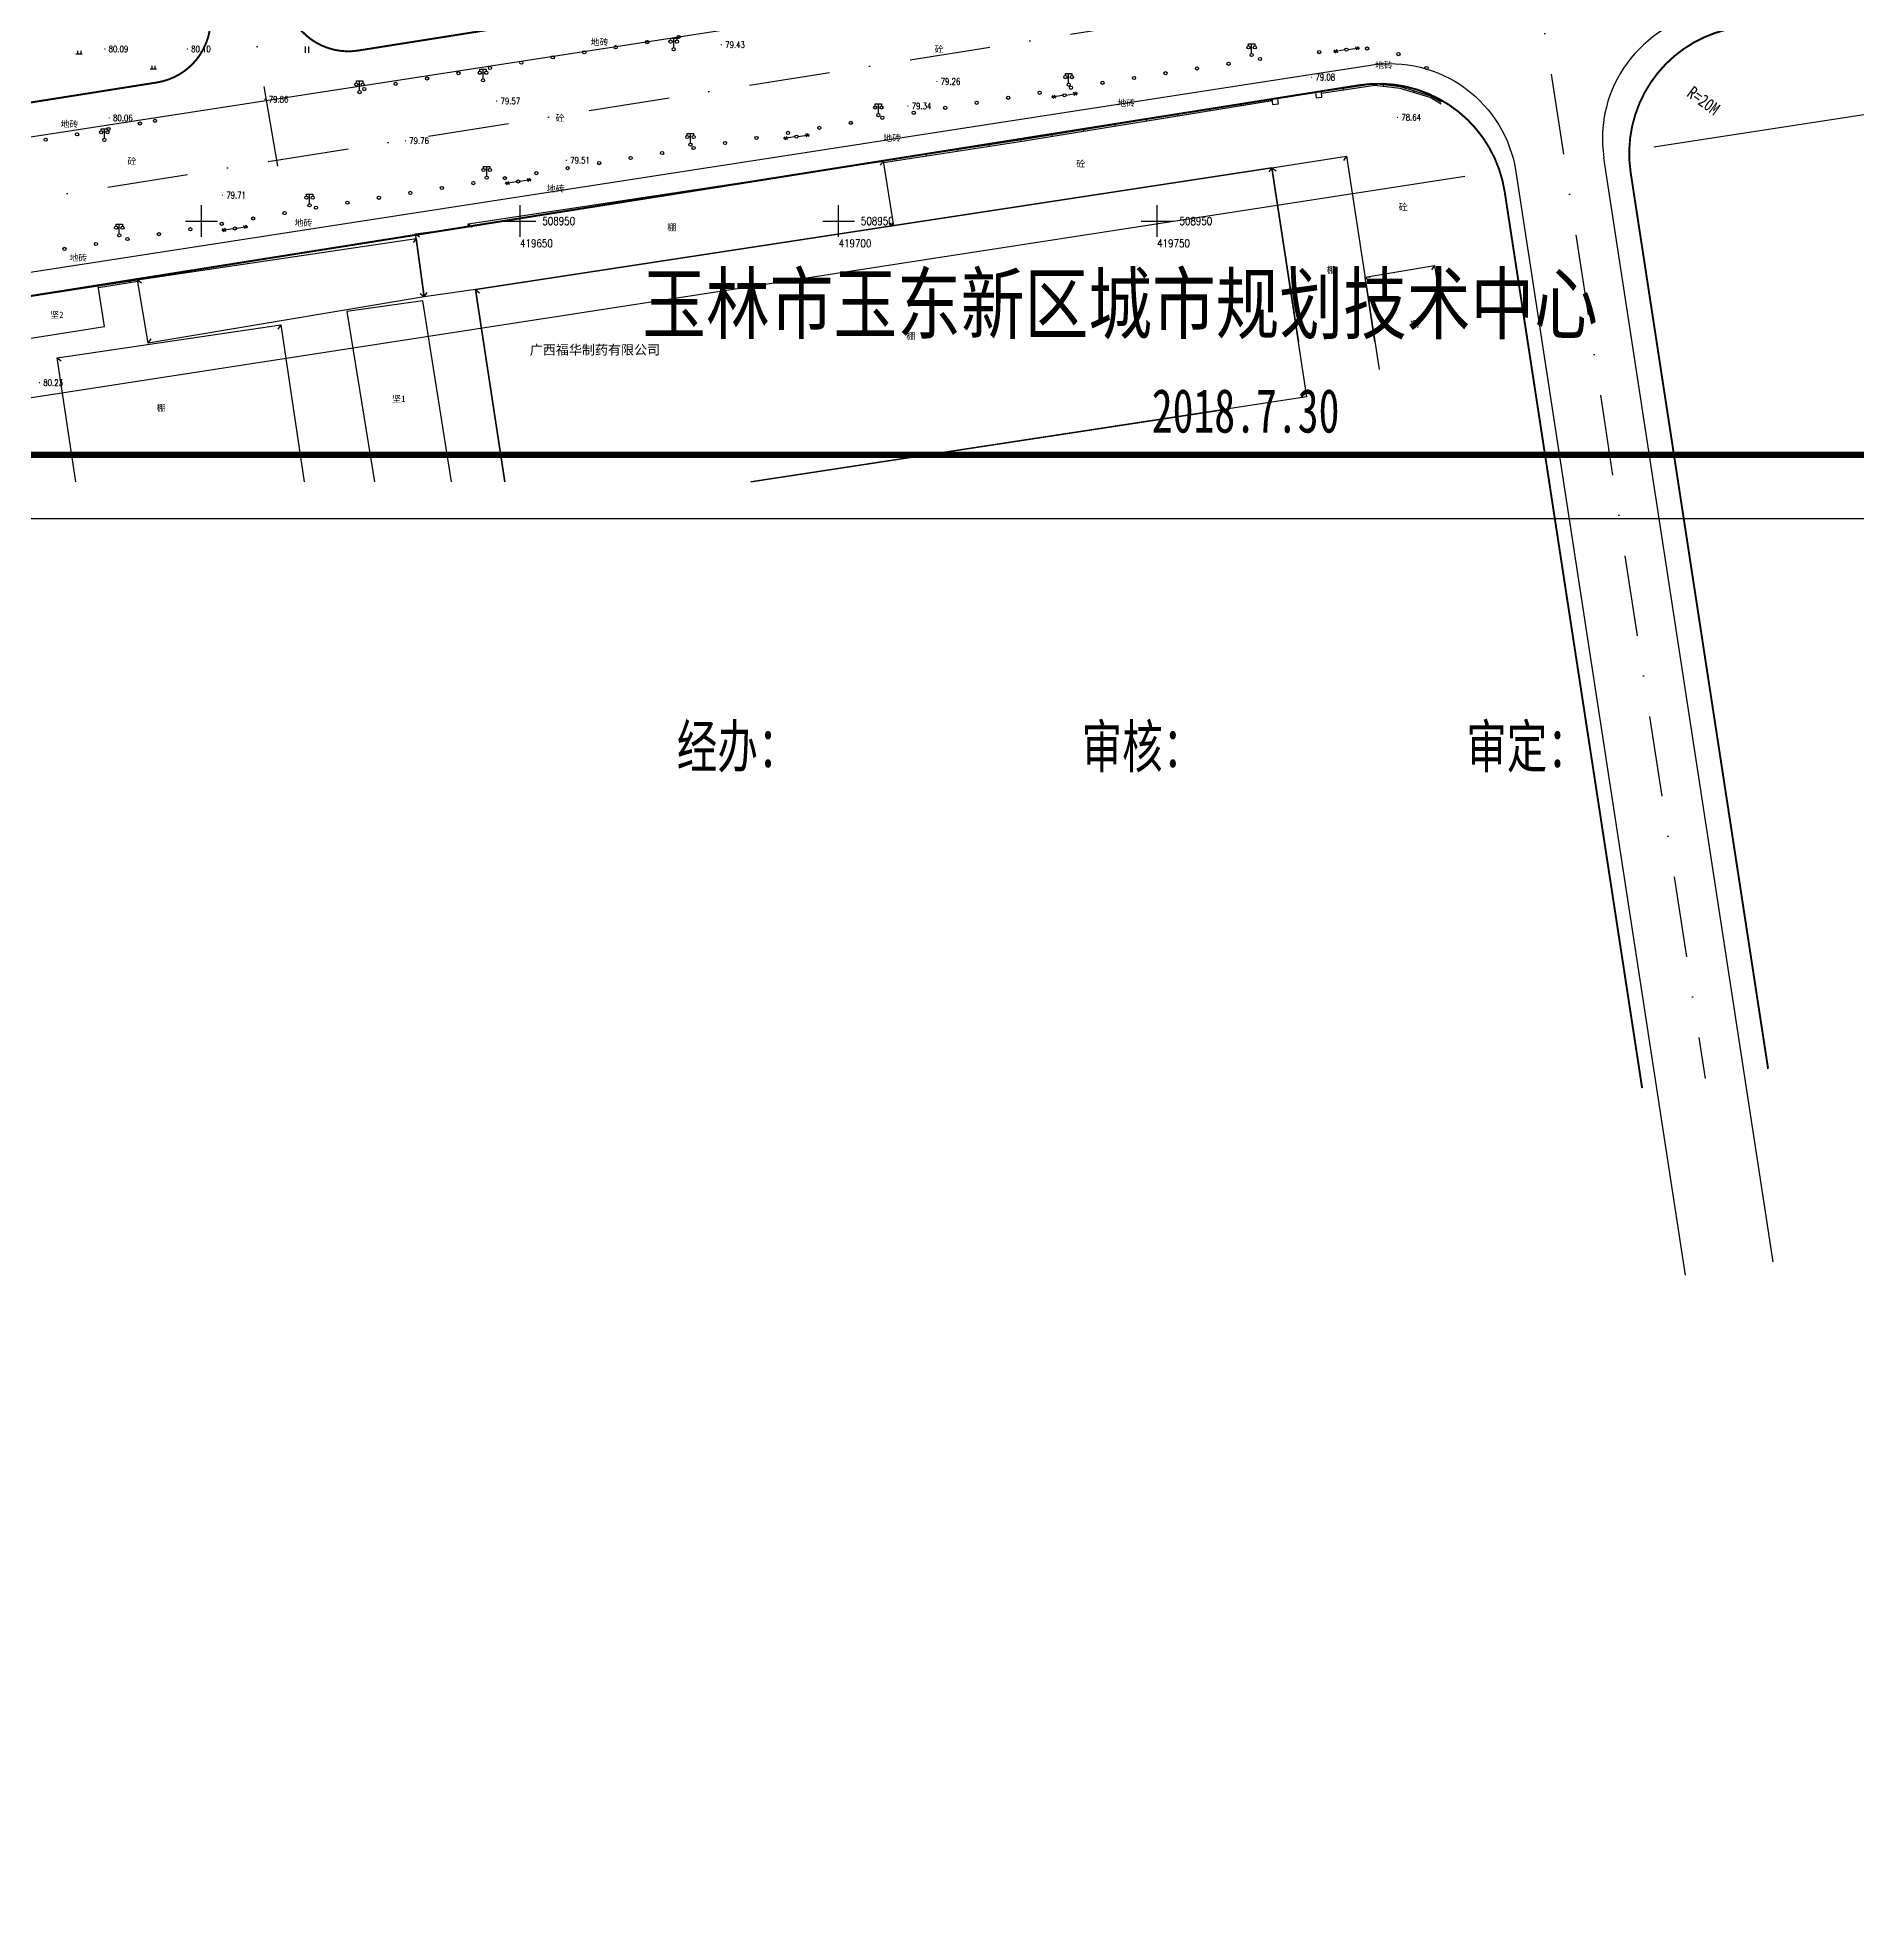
# Model space of a CAD drawing. Header units: millimetres. Extents: x 415847 to 420533, y 507593 to 509769.
# Drawn here: x 419574.3 to 419859.9, y 508682.9 to 508978.8 of the extents above; entities that cross this region are included whole.
import ezdxf
from ezdxf.enums import TextEntityAlignment as Align

# ---------------------------------------------------------------- set-up
doc = ezdxf.new("R2010")
doc.units = ezdxf.units.MM
doc.linetypes.add('DASHDOT', pattern=[25.4, 12.7, -6.35, 0, -6.35])
for name, color, linetype in [('DLDW', 11, 'Continuous'), ('GCD', 1, 'Continuous'), ('GXYZ', 2, 'Continuous'), ('JMD', 6, 'Continuous'), ('PP-COM', 7, 'Continuous'), ('PUB_TITLE', 4, 'Continuous'), ('RD-中线', 1, 'DASHDOT'), ('RD-侧石线', 5, 'Continuous'), ('TK', 7, 'Continuous'), ('ZBTZ', 3, 'Continuous'), ('ZJ', 7, 'Continuous'), ('地块界限', 132, 'Continuous'), ('道路', 35, 'Continuous')]:
    doc.layers.add(name, color=color, linetype=linetype)
doc.styles.add('ht11k', font='simhei.ttf', dxfattribs={"height": 1})
doc.styles.add('HZ', font='rs.shx', dxfattribs={"width": 0.8, "bigfont": 'hztxt.shx'})
doc.styles.add('ttkt', font='', dxfattribs={"width": 0.8})
doc.styles.get('ttkt').set_extended_font_data('KaiTi_GB2312')
doc.linetypes.add('1161', pattern='A,0,[149,AAA.SHX,S=0.15,R=0,X=0,Y=0],-1.6', length=1.6)

# ---------------------------------------------------------------- blocks, each defined once
blk = doc.blocks.new('NEW_BLOCK_50')
at = {"color": 0}
for points in [[(-1, 2.9), (-1, 3.5), (1, 3.5), (1, 2.9)], [(0, 0.5), (0, 3.5)]]:
    blk.add_lwpolyline(points, dxfattribs=at)
for centre in [(-1, 2.4), (0, 0), (1, 2.4)]:
    blk.add_circle(centre, 0.5, dxfattribs=at)
blk = doc.blocks.new('gc013a')
at = {"linetype": 'Continuous'}
blk.add_line((0.5, 0), (4, 0), dxfattribs=at)
at = {"linetype": 'Continuous', "flags": 128}
for points in [[(2.88, 0.5), (3.38, 0), (2.88, -0.5)], [(3.5, 0.5), (4, 0), (3.5, -0.5)]]:
    blk.add_lwpolyline(points, dxfattribs=at)
blk = doc.blocks.new('gc170')
at = {"linetype": 'Continuous'}
blk.add_circle((0, 0), 0.5, dxfattribs=at)
blk = doc.blocks.new('gc119')
for p, q in [((-1, 0), (1, 0)), ((-0.5, 1), (-0.5, 0)), ((0.5, 1), (0.5, 0))]:
    blk.add_line(p, q)
blk = doc.blocks.new('gc121')
for p, q in [((-0.5, -1), (-0.5, 1)), ((0.5, -1), (0.5, 1))]:
    blk.add_line(p, q)
blk = doc.blocks.new('acfgw')
at = {"color": 4}
for p, q in [((-5, 0), (5, 0)), ((0, -5), (0, 5))]:
    blk.add_line(p, q, dxfattribs=at)
blk = doc.blocks.new('GC200')
at = {"linetype": 'Continuous', "const_width": 0.2, "flags": 128}
blk.add_lwpolyline([(-0.1, 0, 1), (0.1, 0, 1)], format="xyb", close=True, dxfattribs=at)

msp = doc.modelspace()

# ---------------------------------------------------------------- linework, layer by layer
at = {"layer": 'JMD', "linetype": 'Continuous'}
for p, q in [((419779.169, 508970.798), (419779.207, 508970.551)), ((419784.113, 508971.547), (419784.15, 508971.291, 81.391)), ((419785.449, 508971.392), (419785.42, 508971.144)), ((419763.086, 508968.339), (419763.126, 508968.093)), ((419768.021, 508969.144), (419768.061, 508968.897)), ((419790.33, 508970.41), (419790.256, 508970.171)), ((419743.347, 508965.121), (419743.387, 508964.874)), ((419748.282, 508965.926), (419748.322, 508965.679)), ((419753.216, 508966.73), (419753.257, 508966.484)), ((419758.151, 508967.535), (419758.192, 508967.288)), ((419723.6, 508961.952), (419723.638, 508961.704)), ((419728.542, 508962.71), (419728.58, 508962.462)), ((419733.477, 508963.512), (419733.517, 508963.265)), ((419738.412, 508964.317), (419738.452, 508964.07)), ((419706.991, 508959.404), (419706.519, 508958.758)), ((419706.991, 508959.404), (419707.029, 508959.157)), ((419708.773, 508959.677), (419708.811, 508959.43)), ((419713.715, 508960.435), (419713.753, 508960.188)), ((419718.658, 508961.193), (419718.695, 508960.946)), ((419779.7, 508960.164), (419779.227, 508959.519)), ((419768.007, 508958.365), (419767.533, 508957.72)), ((419768.007, 508958.365), (419768.652, 508957.892)), ((419633.689, 508947.27), (419633.209, 508946.63)), ((419633.588, 508948.008), (419634.223, 508947.522)), ((419641.846, 508949.536), (419642.49, 508949.061)), ((419708.604, 508949.272), (419707.958, 508949.743)), ((419793.542, 508943.001), (419793.074, 508942.352)), ((419588.764, 508940.352), (419588.726, 508940.599)), ((419589.951, 508940.79), (419590.599, 508940.32)), ((419634.947, 508938.121), (419634.302, 508938.595)), ((419634.947, 508938.121), (419635.43, 508938.759)), ((419642.993, 508939.227), (419643.638, 508938.753)), ((419612.47, 508933.687), (419611.993, 508933.045)), ((419591.643, 508930.83), (419592.106, 508931.482)), ((419577.344, 508928.507), (419577.987, 508928.031))]:
    msp.add_line(p, q, dxfattribs=at)
at = {"layer": 'JMD', "color": 252, "linetype": 'Continuous'}
for q in [(419783.419, 508941.236), (419783.229, 508940.649)]:
    msp.add_line((419782.622, 508941.17), q, dxfattribs=at)
at = {"layer": 'JMD', "color": 7, "linetype": 'Continuous', "flags": 128}
for points, elevation in [([(419784.113, 508971.547), (419775.778, 508970.285)], 79.124), ([(419794.585, 508968.661), (419792.934, 508969.606), (419788.171, 508971.076), (419784.113, 508971.547)], 81.391), ([(419768.021, 508969.144), (419728.773, 508962.745), (419706.991, 508959.404)], 82.939), ([(419583.824, 508939.58), (419589.99, 508940.543)], 82.783)]:
    msp.add_lwpolyline(points, dxfattribs=dict(at, elevation=elevation))
at = {"layer": 'JMD', "linetype": 'Continuous', "flags": 128}
for points, elevation in [([(419784.15, 508971.3), (419775.816, 508970.038)], 79.124), ([(419794.585, 508968.373), (419792.834, 508969.375), (419788.119, 508970.83), (419784.15, 508971.291)], 81.391), ([(419768.061, 508968.897), (419728.812, 508962.498), (419707.029, 508959.157)], 82.939), ([(419772.191, 508931.037), (419768.007, 508958.365)], 93.745), ([(419583.785, 508939.827), (419589.951, 508940.79)], 82.783), ([(419686.242, 508909.037), (419761.375, 508920.539)], 93.745)]:
    msp.add_lwpolyline(points, dxfattribs=dict(at, elevation=elevation))
at = {"layer": 'JMD'}
for points, elevation in [([(419768.94, 508969.237), (419768.021, 508969.144), (419768.105, 508968.306), (419769.025, 508968.399), (419768.94, 508969.237)], 83.162), ([(419775.777, 508970.296), (419774.858, 508970.203), (419774.942, 508969.365), (419775.862, 508969.458), (419775.777, 508970.296)], 79.124), ([(419772.191, 508931.037), (419768.007, 508958.365)], 93.745), ([(419686.242, 508909.037), (419761.375, 508920.539)], 93.745)]:
    msp.add_lwpolyline(points, dxfattribs=dict(at, elevation=elevation))
at = {"layer": 'JMD', "color": 252, "linetype": 'Continuous', "flags": 128}
for points in [[(419706.991, 508959.404), (419708.604, 508949.272), (419642.993, 508939.227), (419634.947, 508938.121), (419633.588, 508948.008), (419641.914, 508949.084), (419641.846, 508949.536)], [(419589.951, 508940.79), (419633.689, 508947.27), (419634.947, 508938.121), (419591.643, 508930.83)]]:
    msp.add_lwpolyline(points, close=True, dxfattribs=at)
for points in [[(419773.514, 508922.397), (419768.007, 508958.365), (419779.7, 508960.164), (419784.853, 508926.677)], [(419647.615, 508909.037), (419642.993, 508939.227), (419768.007, 508958.365), (419772.191, 508931.037)], [(419773.514, 508922.397), (419686.242, 508909.037)]]:
    msp.add_lwpolyline(points, dxfattribs=at)
for points, elevation in [([(419768.007, 508958.365), (419642.993, 508939.227), (419647.615, 508909.037)], 93.745), ([(419784.182, 508931.037), (419782.622, 508941.17), (419793.542, 508943.001), (419794.411, 508937.463), (419794.585, 508937.49)], 84.286), ([(419784.182, 508931.037), (419782.622, 508941.17), (419793.542, 508943.001), (419794.411, 508937.463), (419794.585, 508937.49)], 84.286), ([(419580.272, 508909.037), (419577.344, 508928.507), (419612.47, 508933.687), (419616.1, 508909.037)], 85.651)]:
    msp.add_lwpolyline(points, dxfattribs=dict(at, elevation=elevation))
at = {"layer": 'JMD', "color": 252}
for points, elevation in [([(419768.007, 508958.365), (419642.993, 508939.227), (419647.615, 508909.037)], 93.745), ([(419570.939, 508931.256), (419584.791, 508933.437), (419583.791, 508939.79), (419569.939, 508937.609), (419570.939, 508931.256)], 86.485), ([(419639.268, 508909.037), (419634.771, 508937.496), (419622.841, 508935.82), (419627.183, 508909.037)], 85.154), ([(419580.272, 508909.037), (419577.344, 508928.507), (419612.47, 508933.687), (419616.1, 508909.037)], 85.651)]:
    msp.add_lwpolyline(points, dxfattribs=dict(at, elevation=elevation))
at = {"layer": 'PP-COM', "color": 7, "ltscale": 100, "const_width": 0.3, "flags": 128}
msp.add_lwpolyline([(419777.304, 509000.996), (419624.609, 508976.768, -0.4140936), (419613.166, 508985.073), (419600.496, 509064.709, -0.4143332), (419608.805, 509076.157), (419761.848, 509100.441, -0.4157541), (419784.751, 509083.718), (419793.939, 509023.779, -0.412675)], format="xyb", close=True, dxfattribs=at)
msp.add_lwpolyline([(419449.504, 509047.926), (419376.474, 509025.467, 0.4207814), (419369.923, 509012.756), (419388.681, 508956.289, 0.3671351), (419410.795, 508942.841), (419593.004, 508971.753, 0.4143335), (419601.313, 508983.201)], format="xyb", dxfattribs=at)
at = {"layer": 'PP-COM', "color": 7, "ltscale": 100, "const_width": 0.3}
for points in [[(420064.531, 508794.701), (420034.598, 508988.776, 0.4121534), (420011.922, 509005.514), (419841.178, 508980.409, 0.4160059), (419824.318, 508957.591), (419845.885, 508816.899)], [(419135.768, 508683.052), (419373.005, 508893.717, -0.1431616), (419413.587, 508912.909), (419781.642, 508971.309, -0.4157538), (419804.545, 508954.587), (419826.116, 508813.868)]]:
    msp.add_lwpolyline(points, format="xyb", dxfattribs=at)
at = {"layer": 'PUB_TITLE', "color": 4}
msp.add_lwpolyline([(419306.529, 508903.276), (419900.529, 508903.276), (419900.529, 509323.276), (419306.529, 509323.276)], close=True, dxfattribs=at)
at = {"layer": 'PUB_TITLE', "color": 4, "const_width": 1}
msp.add_lwpolyline([(419331.529, 508913.276), (419890.529, 508913.276), (419890.529, 509313.276), (419331.529, 509313.276)], close=True, dxfattribs=at)
at = {"layer": 'RD-中线'}
for p, q in [((419784.785, 509149.495), (419836, 508815.384)), ((419611.969, 508958.616), (419591.221, 509079.442)), ((419383.81, 508923.372), (419809.103, 508990.854))]:
    msp.add_line(p, q, dxfattribs=at)
at = {"layer": 'RD-侧石线'}
for points in [[(419407.689, 508937.684), (419780.337, 508995.249, 0.413877), (419797.052, 509018.045), (419782.283, 509114.393, 0.1179444), (419757.175, 509176.013), (419704.509, 509249.516)], [(419836.84, 508982.738, 0.4138906), (419820.123, 508959.942, 0.4138906)], [(419398.658, 508915.04), (419783.473, 508974.485, -0.4145502), (419806.296, 508957.75), (419832.855, 508784.497)]]:
    msp.add_lwpolyline(points, format="xyb", dxfattribs=at)
msp.add_lwpolyline([(419846.693, 508786.618), (419820.123, 508959.942)], dxfattribs=at)
at = {"layer": '地块界限', "ltscale": 0.001, "flags": 128}
msp.add_lwpolyline([(419827.935, 508961.632), (420008.038, 508989.445)], dxfattribs=at)
at = {"layer": '地块界限', "flags": 128}
msp.add_lwpolyline([(419357.476, 508859.866), (419382.807, 508882.36, -0.1442064), (419416.043, 508897.995), (419798.288, 508957.042)], format="xyb", dxfattribs=at)

# ---------------------------------------------------------------- block references
at = {"layer": 'DLDW', "xscale": 0.5, "yscale": 0.5}
for p in [(419674.124, 508976.976, 77.923), (419764.83, 508976.063, 77.923), (419644.197, 508972.08, 77.923), (419624.812, 508970.24, 77.923), (419736.1, 508971.4, 77.923), (419706.236, 508966.63, 77.923), (419584.759, 508962.735, 77.923), (419676.747, 508961.994, 77.923), (419644.771, 508956.819, 77.923), (419616.966, 508952.464, 77.923), (419587.104, 508947.753, 77.923)]:
    msp.add_blockref('NEW_BLOCK_50', p, dxfattribs=at)
at = {"layer": 'GCD', "color": 252, "linetype": 'Continuous'}
ref = msp.add_blockref('GC200', (419584.829, 508977.007, 80.09), dxfattribs=dict(at, xscale=0.5, yscale=0.5, zscale=0.5))
ref.add_attrib('height', '80.09', dxfattribs={"linetype": 'Continuous', "height": 1, "style": 'HZ', "width": 0.8}).set_placement((419585.429, 508977.007, 80.09), align=Align.MIDDLE_LEFT)
ref = msp.add_blockref('GC200', (419597.781, 508977.007, 80.1), dxfattribs=dict(at, xscale=0.5, yscale=0.5, zscale=0.5))
ref.add_attrib('height', '80.10', dxfattribs={"linetype": 'Continuous', "height": 1, "style": 'HZ', "width": 0.8}).set_placement((419598.381, 508977.007, 80.1), align=Align.MIDDLE_LEFT)
ref = msp.add_blockref('GC200', (419681.601, 508977.672, 79.429), dxfattribs=dict(at, xscale=0.5, yscale=0.5, zscale=0.5))
ref.add_attrib('height', '79.43', dxfattribs={"linetype": 'Continuous', "height": 1, "style": 'HZ', "width": 0.8}).set_placement((419682.201, 508977.672, 79.429), align=Align.MIDDLE_LEFT)
ref = msp.add_blockref('GC200', (419715.418, 508971.909, 79.26), dxfattribs=dict(at, xscale=0.5, yscale=0.5, zscale=0.5))
ref.add_attrib('height', '79.26', dxfattribs={"linetype": 'Continuous', "height": 1, "style": 'HZ', "width": 0.8}).set_placement((419716.018, 508971.909, 79.26), align=Align.MIDDLE_LEFT)
ref = msp.add_blockref('GC200', (419774.242, 508972.584, 79.08), dxfattribs=dict(at, xscale=0.5, yscale=0.5, zscale=0.5))
ref.add_attrib('height', '79.08', dxfattribs={"linetype": 'Continuous', "height": 1, "style": 'HZ', "width": 0.8}).set_placement((419774.842, 508972.584, 79.08), align=Align.MIDDLE_LEFT)
ref = msp.add_blockref('GC200', (419609.958, 508969.108, 79.863), dxfattribs=dict(at, xscale=0.5, yscale=0.5, zscale=0.5))
ref.add_attrib('height', '79.86', dxfattribs={"linetype": 'Continuous', "height": 1, "style": 'HZ', "width": 0.8}).set_placement((419610.558, 508969.108, 79.863), align=Align.MIDDLE_LEFT)
ref = msp.add_blockref('GC200', (419646.34, 508968.831, 79.57), dxfattribs=dict(at, xscale=0.5, yscale=0.5, zscale=0.5))
ref.add_attrib('height', '79.57', dxfattribs={"linetype": 'Continuous', "height": 1, "style": 'HZ', "width": 0.8}).set_placement((419646.94, 508968.831, 79.57), align=Align.MIDDLE_LEFT)
ref = msp.add_blockref('GC200', (419710.875, 508968.052, 79.343), dxfattribs=dict(at, xscale=0.5, yscale=0.5, zscale=0.5))
ref.add_attrib('height', '79.34', dxfattribs={"linetype": 'Continuous', "height": 1, "style": 'HZ', "width": 0.8}).set_placement((419711.475, 508968.052, 79.343), align=Align.MIDDLE_LEFT)
ref = msp.add_blockref('GC200', (419585.52, 508966.19, 80.057), dxfattribs=dict(at, xscale=0.5, yscale=0.5, zscale=0.5))
ref.add_attrib('height', '80.06', dxfattribs={"linetype": 'Continuous', "height": 1, "style": 'HZ', "width": 0.8}).set_placement((419586.12, 508966.19, 80.057), align=Align.MIDDLE_LEFT)
ref = msp.add_blockref('GC200', (419787.725, 508966.27, 78.64), dxfattribs=dict(at, xscale=0.5, yscale=0.5, zscale=0.5))
ref.add_attrib('height', '78.64', dxfattribs={"linetype": 'Continuous', "height": 1, "style": 'HZ', "width": 0.8}).set_placement((419788.325, 508966.27, 78.64), align=Align.MIDDLE_LEFT)
ref = msp.add_blockref('GC200', (419632.011, 508962.599, 79.757), dxfattribs=dict(at, xscale=0.5, yscale=0.5, zscale=0.5))
ref.add_attrib('height', '79.76', dxfattribs={"linetype": 'Continuous', "height": 1, "style": 'HZ', "width": 0.8}).set_placement((419632.611, 508962.599, 79.757), align=Align.MIDDLE_LEFT)
ref = msp.add_blockref('GC200', (419657.281, 508959.541, 79.514), dxfattribs=dict(at, xscale=0.5, yscale=0.5, zscale=0.5))
ref.add_attrib('height', '79.51', dxfattribs={"linetype": 'Continuous', "height": 1, "style": 'HZ', "width": 0.8}).set_placement((419657.881, 508959.541, 79.514), align=Align.MIDDLE_LEFT)
ref = msp.add_blockref('GC200', (419603.298, 508954.06, 79.71), dxfattribs=dict(at, xscale=0.5, yscale=0.5, zscale=0.5))
ref.add_attrib('height', '79.71', dxfattribs={"linetype": 'Continuous', "height": 1, "style": 'HZ', "width": 0.8}).set_placement((419603.898, 508954.06, 79.71), align=Align.MIDDLE_LEFT)
ref = msp.add_blockref('GC200', (419574.572, 508924.62, 80.23), dxfattribs=dict(at, xscale=0.5, yscale=0.5, zscale=0.5))
ref.add_attrib('height', '80.23', dxfattribs={"linetype": 'Continuous', "height": 1, "style": 'HZ', "width": 0.8}).set_placement((419575.172, 508924.62, 80.23), align=Align.MIDDLE_LEFT)
at = {"layer": 'GXYZ', "linetype": 'Continuous'}
for p, xscale, yscale, rotation in [((419779.724, 508976.905), 0.5, 0.5, 189.1936770228426), ((419779.724, 508976.905), 0.4999999999999997, 0.4999999999999997, 8.810774560903022), ((419735.455, 508969.74), 0.5, 0.5, 188.7704211368089), ((419735.455, 508969.74), 0.5, 0.5, 9.193677022842541), ((419693.395, 508963.251), 0.5, 0.5, 189.1644914939427), ((419693.395, 508963.251), 0.5, 0.5, 8.770421136808846), ((419649.714, 508956.204), 0.5, 0.5, 189.4152437432143), ((419649.714, 508956.204), 0.5, 0.5, 9.164491493942668), ((419605.233, 508948.828), 0.5, 0.5, 188.5029140616019), ((419605.233, 508948.828), 0.5, 0.5, 9.415243743214301)]:
    msp.add_blockref('gc013a', p, dxfattribs=dict(at, xscale=xscale, yscale=yscale, rotation=rotation))
at = {"layer": 'GXYZ', "linetype": 'Continuous', "xscale": 0.5, "yscale": 0.5}
for p in [(419779.724, 508976.905), (419735.455, 508969.74), (419693.395, 508963.251), (419649.714, 508956.204), (419605.233, 508948.828)]:
    msp.add_blockref('gc170', p, dxfattribs=at)
at = {"layer": 'TK', "color": 252, "linetype": 'Continuous', "xscale": 0.5, "yscale": 0.5}
for p in [(419600, 508950), (419650, 508950), (419700, 508950), (419750, 508950)]:
    msp.add_blockref('acfgw', p, dxfattribs=at)
at = {"layer": 'ZBTZ', "color": 252, "linetype": 'Continuous', "xscale": 0.5, "yscale": 0.5}
for name, p in [('gc119', (419580.798, 508976.226)), ('gc121', (419616.594, 508976.899)), ('gc119', (419592.446, 508973.876))]:
    msp.add_blockref(name, p, dxfattribs=at)
at = {"layer": 'ZBTZ', "color": 252, "linetype": 'Continuous'}
for p, xscale, yscale, rotation in [((419660.074, 508976.489), 0.5, 0.5, 9.21061378743382), ((419665.01, 508977.289), 0.5, 0.5, 9.21061378743382), ((419669.945, 508978.09), 0.5, 0.5, 9.21061378743382), ((419674.881, 508978.89), 0.5, 0.5, 9.21061378743382), ((419775.425, 508976.519), 0.5, 0.5, 185.4974964147115), ((419782.945, 508977.091), 0.5, 0.5, 169.7780377064634), ((419787.866, 508976.204), 0.5, 0.5, 169.7780377064634), ((419640.346, 508973.203), 0.5, 0.5, 9.556104074908847), ((419645.277, 508974.033), 0.5, 0.5, 9.556104074908847), ((419650.208, 508974.863), 0.5, 0.5, 9.556104074908847), ((419655.139, 508975.689), 0.5, 0.5, 9.21061378743382), ((419751.312, 508973.202), 0.5, 0.5, 188.5524499850813), ((419756.256, 508973.946), 0.5, 0.5, 188.5524499850813), ((419761.201, 508974.689), 0.5, 0.5, 188.5524499850813), ((419766.145, 508975.433), 0.5, 0.5, 188.5524499850813), ((419792.278, 508974.028), 0.5, 0.5, 147.1399083823671), ((419625.554, 508970.712), 0.5, 0.5, 9.556104074908847), ((419630.485, 508971.543), 0.5, 0.5, 9.556104074908847), ((419635.416, 508972.373), 0.5, 0.5, 9.556104074908847), ((419736.486, 508970.92), 0.5, 0.5, 189.0223433286871), ((419741.425, 508971.704), 0.5, 0.5, 189.0223433286871), ((419746.367, 508972.459), 0.5, 0.5, 188.5524499850813), ((419716.734, 508967.784), 0.5, 0.5, 189.0223433286871), ((419721.672, 508968.568), 0.5, 0.5, 189.0223433286871), ((419726.61, 508969.352), 0.5, 0.5, 189.0223433286871), ((419731.548, 508970.136), 0.5, 0.5, 189.0223433286871), ((419585.41, 508964.457), 0.5, 0.5, 9.914701141587438), ((419590.336, 508965.318), 0.5, 0.5, 9.914701141587438), ((419592.699, 508965.731), 0.5, 0.5, 9.914701141587438), ((419696.984, 508964.63), 0.4999999999999997, 0.4999999999999997, 189.1080720948306), ((419701.921, 508965.421), 0.4999999999999997, 0.4999999999999997, 189.1080720948306), ((419706.858, 508966.213), 0.4999999999999997, 0.4999999999999997, 189.1080720948306), ((419711.796, 508967), 0.5, 0.5, 189.0223433286871), ((419575.553, 508962.774), 0.5, 0.5, 9.559832713404965), ((419580.484, 508963.604), 0.5, 0.5, 9.559832713404965), ((419677.236, 508961.465), 0.5, 0.5, 189.0907887450139), ((419682.173, 508962.255), 0.4999999999999997, 0.4999999999999997, 189.1080720948306), ((419687.11, 508963.047), 0.4999999999999997, 0.4999999999999997, 189.1080720948306), ((419692.047, 508963.838), 0.4999999999999997, 0.4999999999999997, 189.1080720948306), ((419662.425, 508959.095), 0.5, 0.5, 189.0907887450139), ((419667.362, 508959.885), 0.5, 0.5, 189.0907887450139), ((419672.299, 508960.675), 0.5, 0.5, 189.0907887450139), ((419642.673, 508955.953), 0.4999999999999998, 0.4999999999999998, 188.8294314160962), ((419647.613, 508956.725), 0.5, 0.5, 189.0907887450139), ((419652.55, 508957.515), 0.5, 0.5, 189.0907887450139), ((419657.487, 508958.305), 0.5, 0.5, 189.0907887450139), ((419622.91, 508952.883), 0.4999999999999998, 0.4999999999999998, 188.8294314160962), ((419627.851, 508953.651), 0.4999999999999998, 0.4999999999999998, 188.8294314160962), ((419632.791, 508954.418), 0.4999999999999998, 0.4999999999999998, 188.8294314160962), ((419637.732, 508955.186), 0.4999999999999998, 0.4999999999999998, 188.8294314160962), ((419603.189, 508949.557), 0.5, 0.5, 189.7133449298467), ((419608.117, 508950.4), 0.5, 0.5, 189.7133449298467), ((419613.045, 508951.244), 0.5, 0.5, 189.7133449298467), ((419617.974, 508952.088), 0.5, 0.5, 189.7133449298467), ((419588.381, 508947.168), 0.5, 0.5, 188.8635360357349), ((419593.321, 508947.939), 0.5, 0.5, 188.8635360357349), ((419598.261, 508948.713), 0.5, 0.5, 189.7133449298467), ((419578.5, 508945.628), 0.5, 0.5, 188.8635360357349), ((419583.44, 508946.398), 0.5, 0.5, 188.8635360357349)]:
    msp.add_blockref('gc170', p, dxfattribs=dict(at, xscale=xscale, yscale=yscale, rotation=rotation))

# ---------------------------------------------------------------- texts
at = {"layer": 'TK', "color": 252, "linetype": 'Continuous', "style": 'HZ', "width": 0.8}
for s, p in [('508950', (419653.5, 508949.375)), ('508950', (419703.5, 508949.375)), ('508950', (419753.5, 508949.375)), ('419650', (419650, 508945.875)), ('419700', (419700, 508945.875)), ('419750', (419750, 508945.875))]:
    msp.add_text(s, height=1.25, dxfattribs=at).set_placement(p)
at = {"layer": 'ZJ', "linetype": 'Continuous', "style": 'ht11k'}
for s, p in [('地砖', (419663.884, 508978.074)), ('砼', (419716.49, 508976.967, -54.68)), ('地砖', (419787.006, 508974.48)), ('地砖', (419746.552, 508968.527)), ('地砖', (419580.683, 508965.213)), ('砼', (419656.987, 508966.182, -54.68)), ('地砖', (419709.812, 508963.048)), ('砼', (419589.788, 508959.381, -54.68)), ('砼', (419738.7, 508958.993, -54.68)), ('地砖', (419656.987, 508955.079)), ('砼', (419789.317, 508952.206, -54.68)), ('地砖', (419617.402, 508949.724)), ('棚', (419674.521, 508949.008, -54.68)), ('地砖', (419582.065, 508944.232)), ('棚', (419777.989, 508942.31, -54.68)), ('坚2', (419578.356, 508935.274)), ('棚', (419712.031, 508931.955, -54.68)), ('棚', (419594.351, 508920.664, -54.68)), ('坚1', (419632.028, 508922.087))]:
    msp.add_text(s, height=1, dxfattribs=at).set_placement(p, align=Align.MIDDLE_RIGHT)
for s, height, width, p in [('玉林市玉东新区城市规划技术中心', 9.16324, 0.8, (419669.189, 508932.436, 1375.354)), ('2018.7.30', 6.8724, 0.7, (419749.15, 508916.782))]:
    msp.add_text(s, height=height, dxfattribs=dict(at, width=width)).set_placement(p)
at = {"layer": 'ZJ', "color": 252, "linetype": 'Continuous', "style": 'ht11k'}
msp.add_text('棚', height=1, dxfattribs=at).set_placement((419791.097, 508933.828, -54.68), align=Align.MIDDLE_RIGHT)
at = {"layer": 'ZJ', "linetype": '1161', "style": 'ht11k'}
msp.add_text('广西福华制药有限公司', height=1.5, dxfattribs=at).set_placement((419661.757, 508929.801, -7.276), align=Align.MIDDLE)
at = {"layer": 'ZJ', "linetype": 'Continuous', "style": 'ht11k', "width": 0.7}
msp.add_text('经办：              审核：             审定：', height=6.66627, dxfattribs=at).set_placement((419746.101, 508867.65), align=Align.MIDDLE)
at = {"layer": '道路', "color": 7, "linetype": 'Continuous', "style": 'ttkt', "width": 0.8}
msp.add_text('R=20M', height=2, rotation=323.6682, dxfattribs=at).set_placement((419832.979, 508969.71))

doc.saveas('drawing.dxf')
